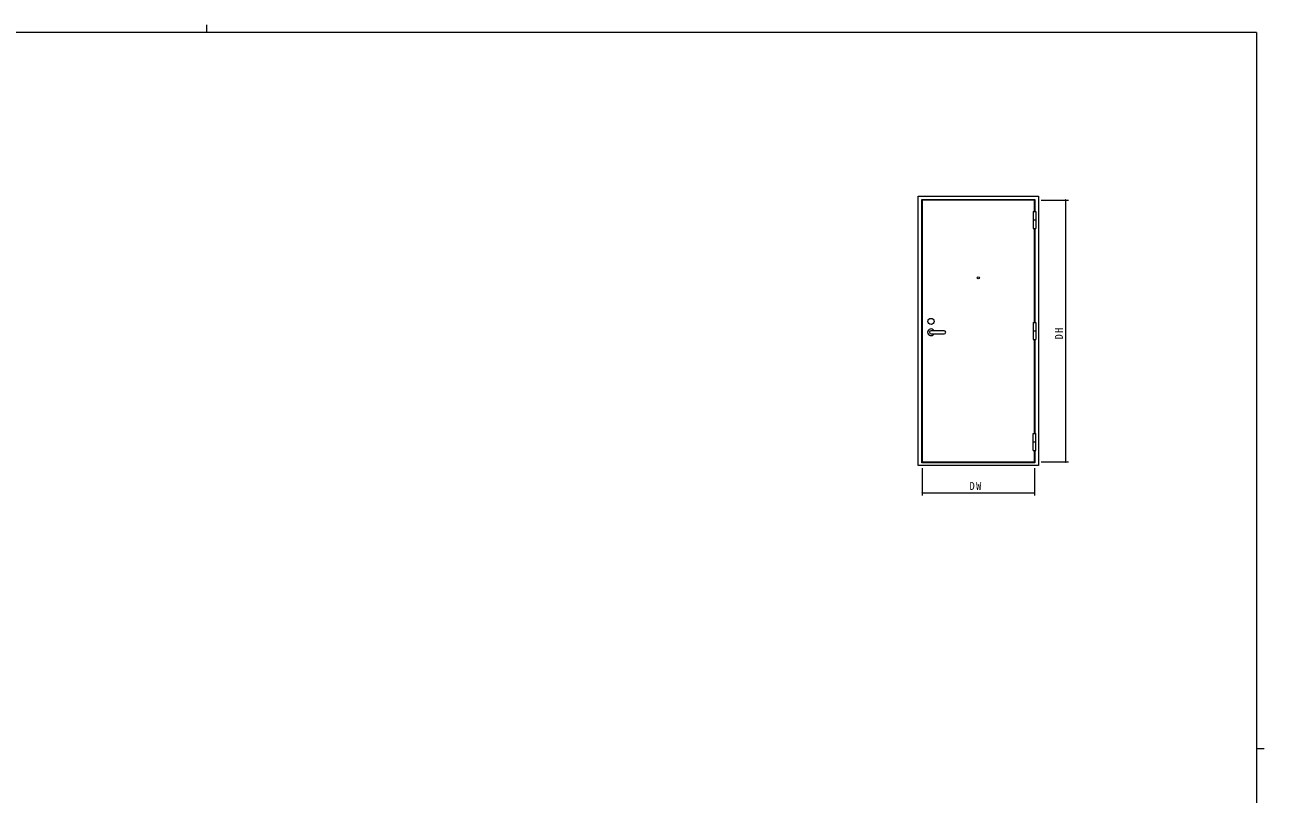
# Model space of a CAD drawing. Units: millimetres on the paper. Extents: x -420 to 373, y -297 to 267.
# Drawn here: x -99.3 to 355.1, y -14.9 to 267.2 of the extents above; entities that cross this region are included whole.
import ezdxf

# ---------------------------------------------------------------- set-up
doc = ezdxf.new("R2010")
doc.units = ezdxf.units.MM
for name, color, linetype, lineweight in [('0-1_USER1', 7, 'Continuous', 9), ('0-5_YSS_K', 4, 'Continuous', 9), ('0-7_YKK_D', 6, 'Continuous', 9)]:
    doc.layers.add(name, color=color, linetype=linetype, lineweight=lineweight)
doc.styles.add('ＭＳ ゴシック', font='')
doc.styles.get('ＭＳ ゴシック').set_extended_font_data('MS Gothic')

msp = doc.modelspace()

# ---------------------------------------------------------------- linework, layer by layer
at = {"layer": '0-1_USER1'}
for p, q in [((352.3, 264.4), (-417.7, 264.4)), ((-32.686, 267.2), (-32.686, 264.4)), ((352.3, 264.4), (352.3, -260.6)), ((352.3, 1.9), (355.1, 1.9))]:
    msp.add_line(p, q, dxfattribs=at)
at = {"layer": '0-5_YSS_K'}
for p, q in [((228.3, 105.65), (228.3, 204.4)), ((228.3, 204.4), (272.3, 204.4)), ((229.55, 203.15), (271.05, 203.15)), ((229.55, 106.65), (229.55, 203.15)), ((229.75, 202.95), (229.75, 106.95)), ((270.85, 202.95), (229.75, 202.95)), ((270.85, 198.775), (270.85, 202.95)), ((271.05, 203.15), (271.05, 198.775)), ((272.3, 204.4), (272.3, 105.65)), ((270.45, 198.775), (271.4, 198.775)), ((270.45, 198.775), (270.45, 192.525)), ((270.45, 195.65), (271.4, 195.65)), ((271.4, 198.775), (271.4, 192.525)), ((270.45, 192.525), (271.4, 192.525)), ((270.85, 158.075), (270.85, 192.525)), ((271.05, 192.525), (271.05, 158.075)), ((237.75, 155.05), (232.95, 155.05)), ((270.45, 158.075), (270.45, 151.825)), ((270.45, 158.075), (271.4, 158.075)), ((270.45, 154.95), (271.4, 154.95)), ((271.4, 158.075), (271.4, 151.825)), ((232.95, 153.85), (237.75, 153.85)), ((270.45, 151.825), (271.4, 151.825)), ((270.85, 117.375), (270.85, 151.825)), ((271.05, 151.825), (271.05, 117.375)), ((270.45, 117.375), (271.4, 117.375)), ((270.45, 111.125), (270.45, 117.375)), ((270.45, 114.25), (271.4, 114.25)), ((271.4, 111.125), (271.4, 117.375)), ((270.45, 111.125), (271.4, 111.125)), ((270.85, 106.95), (270.85, 111.125)), ((271.05, 111.125), (271.05, 106.65)), ((272.3, 105.65), (228.3, 105.65)), ((271.05, 106.65), (229.55, 106.65)), ((229.75, 106.95), (270.85, 106.95))]:
    msp.add_line(p, q, dxfattribs=at)
for centre, radius in [((250.3, 174.45), 0.375), ((232.95, 158.45), 1.1), ((232.95, 158.45), 1.1)]:
    msp.add_circle(centre, radius, dxfattribs=at)
for centre, radius, start, end in [((232.95, 154.45), 1.225, 29.32719, 330.67287), ((232.95, 154.45), 0.6, 90, 270), ((232.95, 154.45), 0.6, 90, 270), ((237.75, 154.45), 0.6, 270, 90)]:
    msp.add_arc(centre, radius, start, end, dxfattribs=at)
at = {"layer": '0-7_YKK_D'}
for p, q in [((273.3, 202.95), (283.3, 202.95)), ((282.3, 202.95), (282.3, 106.95)), ((229.75, 104.65), (229.75, 94.65)), ((270.85, 104.65), (270.85, 94.65)), ((273.3, 106.95), (283.3, 106.95)), ((229.75, 95.65), (270.85, 95.65))]:
    msp.add_line(p, q, dxfattribs=at)
for centre, start, end in [((282.3, 202.95), 90, 270), ((282.3, 202.95), 270, 90), ((282.3, 106.95), 90, 270), ((282.3, 106.95), 270, 90), ((229.75, 95.65), 0, 180), ((229.75, 95.65), 180, 0), ((270.85, 95.65), 0, 180), ((270.85, 95.65), 180, 0)]:
    msp.add_arc(centre, 0.106, start, end, dxfattribs=at)

# ---------------------------------------------------------------- texts
at = {"layer": '0-7_YKK_D', "color": 7, "insert": (281.3, 151.843), "char_height": 2.933, "attachment_point": 7, "rotation": 90, "style": 'ＭＳ ゴシック'}
msp.add_mtext('\\T1.27;\\W0.95;DH', dxfattribs=at)
at = {"layer": '0-7_YKK_D', "color": 7, "insert": (247.084, 96.65), "char_height": 2.933, "attachment_point": 7, "style": 'ＭＳ ゴシック'}
msp.add_mtext('\\T1.27;\\W0.95;DW', dxfattribs=at)

doc.saveas('drawing.dxf')
